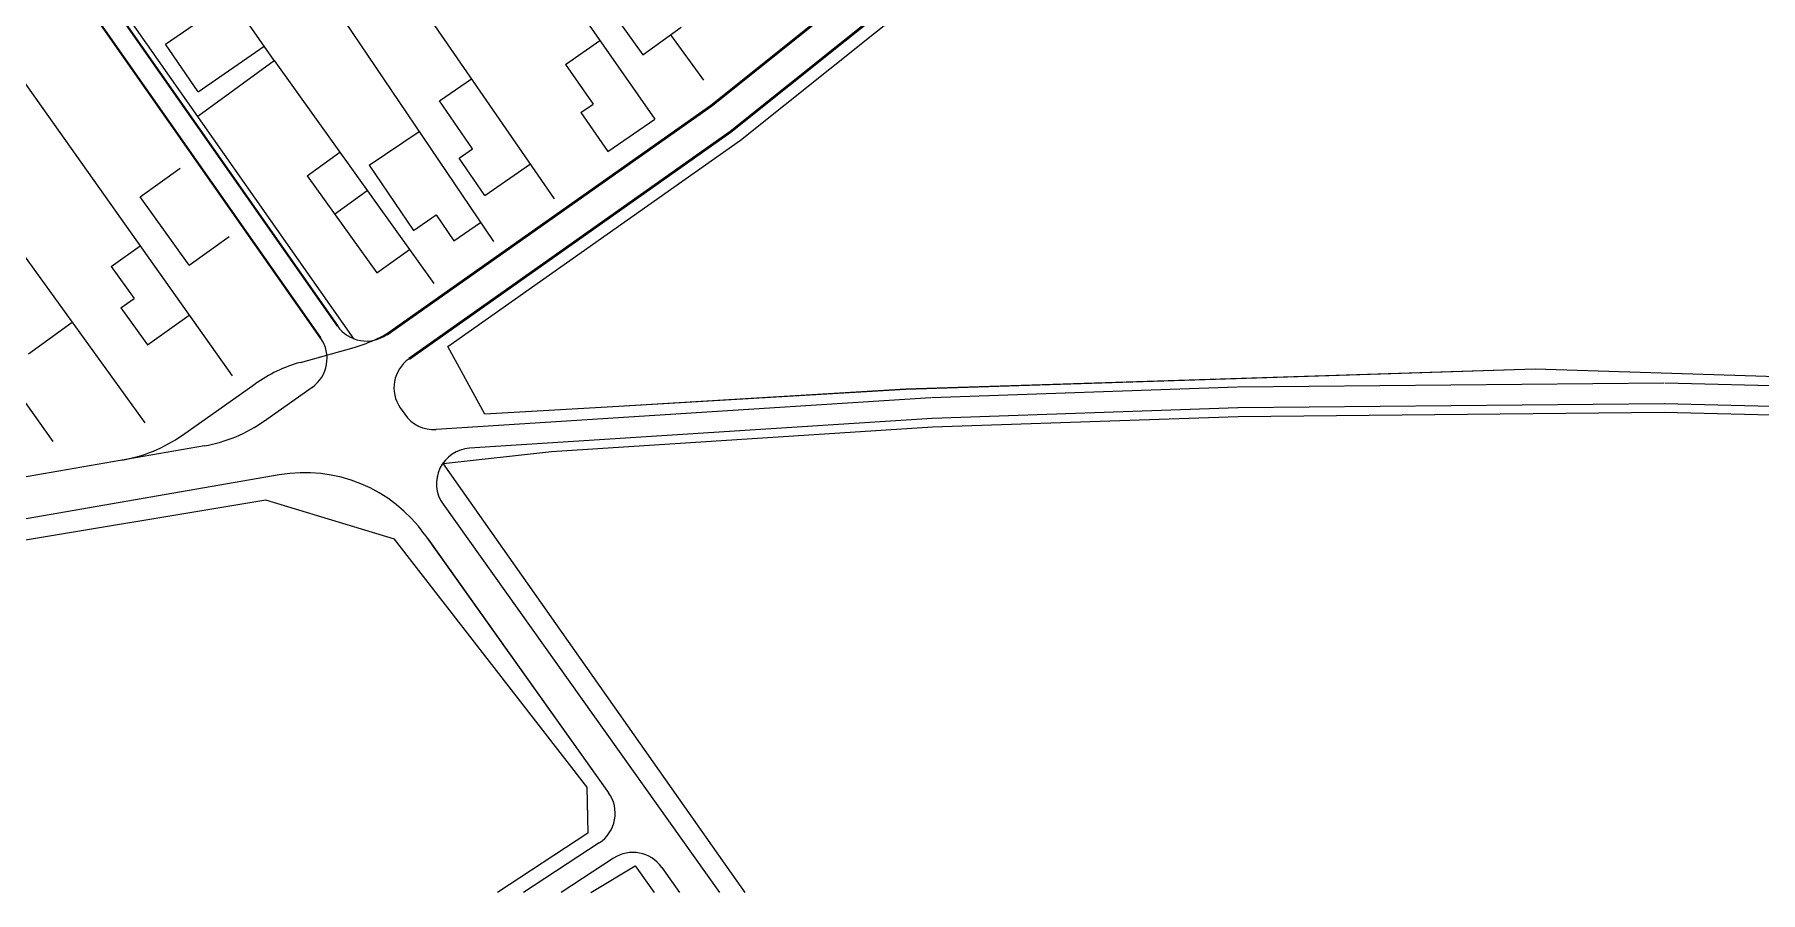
# Model space of a CAD drawing. Header units: millimetres. Extents: x 85680 to 1644304, y -104706 to 909689.
# Drawn here: x 757393 to 1049340, y -17186 to 127947 of the extents above; entities that cross this region are included whole.
import ezdxf

# ---------------------------------------------------------------- set-up
doc = ezdxf.new("R2010")
doc.units = ezdxf.units.MM
doc.layers.add('new building', color=7, linetype='Continuous')
doc.layers.add('road', color=252, linetype='Continuous', lineweight=40)
doc.layers.add('street', color=7, linetype='Continuous', lineweight=50)

msp = doc.modelspace()

# ---------------------------------------------------------------- linework, layer by layer
at = {"layer": 'new building'}
for p, q in [((668796, 188150, 0), (760483, 59108, 0)), ((778027, 177353, 0), (835027, 92919, 0)), ((797933, 123525, 0), (766717, 168580, 0)), ((827424, 163671, 0), (862300, 113645, 0)), ((811436, 76394, 0), (753850, 158601, 0)), ((845351, 100170, 0), (807707, 154679, 0)), ((875140, 111462, 0), (926508, 152582, 0)), ((876815, 110063, 0), (928183, 151184, 0)), ((876815, 110064, 0), (928183, 151184, 0)), ((744789, 135154, 0), (790799, 70234, 0)), ((779537, 126294, 0), (784546, 129764, 0)), ((856110, 130309, 0), (860300, 124508, 0)), ((860300, 124508, 0), (866786, 129192, 0)), ((729890, 126075, 0), (776077, 62273, 0)), ((785101, 118263, 0), (779537, 126294, 0)), ((785101, 118263, 0), (796235, 125977, 0)), ((847193, 122891, 0), (853022, 126954, 0)), ((864992, 127897, 0), (870549, 120202, 0)), ((784992, 114144, 0), (797933, 123525, 0)), ((797933, 123525, 0), (824928, 85845, 0)), ((847193, 122891, 0), (851870, 116182, 0)), ((825886, 116711, 0), (831331, 120471, 0)), ((831483, 108606, 0), (825886, 116711, 0)), ((849790, 114732, 0), (851870, 116182, 0)), ((849790, 114732, 0), (854392, 108131, 0)), ((814021, 105860, 0), (822449, 111550, 0)), ((820740, 73103, 0), (875140, 111462, 0)), ((854392, 108131, 0), (862300, 113645, 0)), ((803501, 104067, 0), (809034, 108031, 0)), ((827307, 75155, 0), (876815, 110064, 0)), ((827307, 75154, 0), (876815, 110063, 0)), ((829202, 107031, 0), (831483, 108606, 0)), ((775273, 100462, 0), (782021, 105318, 0)), ((814021, 105860, 0), (821478, 94814, 0)), ((833546, 100741, 0), (829202, 107031, 0)), ((833546, 100741, 0), (841272, 106076, 0)), ((803501, 104067, 0), (815274, 87633, 0)), ((783577, 88923, 0), (775273, 100462, 0)), ((808154, 97572, 0), (813687, 101536, 0)), ((821478, 94814, 0), (825346, 97425, 0)), ((825346, 97425, 0), (828292, 93061, 0)), ((783577, 88923, 0), (790325, 93779, 0)), ((828292, 93061, 0), (832852, 96140, 0)), ((770380, 88722, 0), (775250, 92174, 0)), ((815274, 87633, 0), (820807, 91597, 0)), ((770380, 88722, 0), (774220, 83304, 0)), ((772007, 81735, 0), (774220, 83304, 0)), ((756385, 73919, 0), (763774, 79268, 0)), ((772007, 81735, 0), (776477, 75429, 0)), ((776477, 75429, 0), (783560, 80449, 0)), ((802357, 72481, 0), (811440, 75031, 0)), ((833581, 63703, 0), (827307, 75155, 0)), ((833581, 63703, 0), (827307, 75154, 0)), ((1011238, 71315, 0), (904777, 67927, 0)), ((1011238, 71314, 0), (904777, 67926, 0)), ((1063535, 69652, 0), (1011238, 71315, 0)), ((1063535, 69651, 0), (1011238, 71314, 0)), ((782409, 60170, 0), (794709, 68843, 0)), ((796269, 62579, 0), (804333, 68265, 0)), ((904777, 67927, 0), (855225, 64987, 0)), ((904777, 67926, 0), (855225, 64987, 0)), ((960838, 68279, 0), (909133, 66515, 0)), ((960838, 68279, 0), (909133, 66516, 0)), ((1032998, 68994, 0), (960959, 68282, 0)), ((1032998, 68993, 0), (960959, 68281, 0)), ((1101013, 67277, 0), (1033173, 68992, 0)), ((1101013, 67277, 0), (1033174, 68992, 0)), ((819260, 64792, 0), (820013, 63701, 0)), ((819260, 64791, 0), (820013, 63700, 0)), ((908982, 66509, 0), (825337, 61121, 0)), ((908983, 66508, 0), (825337, 61120, 0)), ((855225, 64987, 0), (833581, 63703, 0)), ((855225, 64987, 0), (833581, 63703, 0)), ((960957, 64781, 0), (909253, 63017, 0)), ((960957, 64781, 0), (909253, 63018, 0)), ((1033032, 65494, 0), (960993, 64782, 0)), ((1033032, 65493, 0), (960993, 64782, 0)), ((1121701, 63253, 0), (1033085, 65493, 0)), ((1121700, 63253, 0), (1033085, 65493, 0)), ((909207, 63016, 0), (830995, 57978, 0)), ((909207, 63015, 0), (830995, 57978, 0)), ((909304, 61519, 0), (844860, 57368, 0)), ((909304, 61518, 0), (844860, 57368, 0)), ((961008, 63282, 0), (909304, 61518, 0)), ((961008, 63282, 0), (909304, 61519, 0)), ((1033047, 63994, 0), (961008, 63282, 0)), ((1033047, 63993, 0), (961008, 63282, 0)), ((1112800, 61978, 0), (1033047, 63994, 0)), ((1112801, 61977, 0), (1033047, 63993, 0)), ((786141, 58379, 0), (658218, 36160, 0)), ((844860, 57368, 0), (826539, 55321, 0)), ((844860, 57368, 0), (826539, 55322, 0)), ((798780, 53469, 0), (610903, 20837, 0)), ((826539, 55322, 0), (875211, -13911, 0)), ((826539, 55321, 0), (875211, -13912, 0)), ((796541, 49177, 0), (742716, 40240, 0)), ((796542, 49176, 0), (742716, 40240, 0)), ((818275, 42558, 0), (796541, 49177, 0)), ((818275, 42557, 0), (796542, 49176, 0)), ((826493, 48511, 0), (873271, -17186, 0)), ((826493, 48510, 0), (873271, -17186, 0)), ((850812, 701, 0), (818275, 42558, 0)), ((850812, 701, 0), (818275, 42557, 0)), ((823423, 43339, 0), (854498, -303, 0)), ((823979, 42558, 0), (854498, -303, 0)), ((850812, 701, 0), (851014, -7153, 0)), ((850812, 701, 0), (851013, -7152, 0)), ((851013, -7152, 0), (835692, -17186, 0)), ((851014, -7153, 0), (835693, -17186, 0)), ((852897, -8802, 0), (840095, -17186, 0)), ((852897, -8803, 0), (840096, -17186, 0)), ((855320, -11399, 0), (846484, -17186, 0)), ((855321, -11400, 0), (846485, -17186, 0)), ((851513, -17186, 0), (859015, -12688, 0)), ((851514, -17186, 0), (859015, -12688, 0)), ((859015, -12688, 0), (862230, -17186, 0)), ((859015, -12688, 0), (862230, -17186, 0)), ((863495, -12939, 0), (866519, -17186, 0)), ((863495, -12939, 0), (866519, -17186, 0)), ((875211, -13911, 0), (877542, -17186, 0)), ((875211, -13912, 0), (877542, -17186, 0))]:
    msp.add_line(p, q, dxfattribs=at)
for centre, radius, start, end in [((800876, 73168, 0), 6000, 305.18862, 35.01132), ((813544, 82100, 0), 6000, 215.01132, 305.18862), ((804682, 99100, 0), 25000, 285.68341, 305.18862), ((824198, 68200, 0), 6000, 125.18862, 214.61238), ((824198, 68200, 0), 6000, 125.18862, 214.61238), ((809115, 48411, 0), 25000, 105.68341, 125.18862), ((781863, 83010, 0), 25000, 279.8535, 305.18862), ((824951, 67109, 0), 6000, 214.61238, 273.68519), ((824951, 67108, 0), 6000, 214.61238, 273.68519), ((768002, 80601, 0), 25000, 279.42667, 305.18862), ((831380, 51991, 0), 6000, 93.68519, 215.4522), ((831381, 51990, 0), 6000, 93.68519, 215.4522), ((803058, 28838, 0), 25000, 35.4522, 99.8535), ((849610, -3784, 0), 6000, 303.21898, 35.4522), ((849610, -3783, 0), 6000, 303.21898, 35.4522), ((858607, -16419, 0), 6000, 35.4522, 123.21898), ((858608, -16419, 0), 6000, 35.4522, 123.21898)]:
    msp.add_arc(centre, radius, start, end, dxfattribs=at)
at = {"layer": 'road'}
for p, q in [((805790, 76611, 0), (743110, 166090, 0)), ((808629, 78658, 0), (751771, 159826, 0))]:
    msp.add_line(p, q, dxfattribs=at)
at = {"layer": 'street'}
for p, q in [((871833, 115860, 0), (922962, 156789, 0)), ((875140, 111462, 0), (926508, 152582, 0)), ((817001, 77197, 0), (871833, 115860, 0)), ((820740, 73104, 0), (875140, 111462, 0))]:
    msp.add_line(p, q, dxfattribs=at)

doc.saveas('drawing.dxf')
